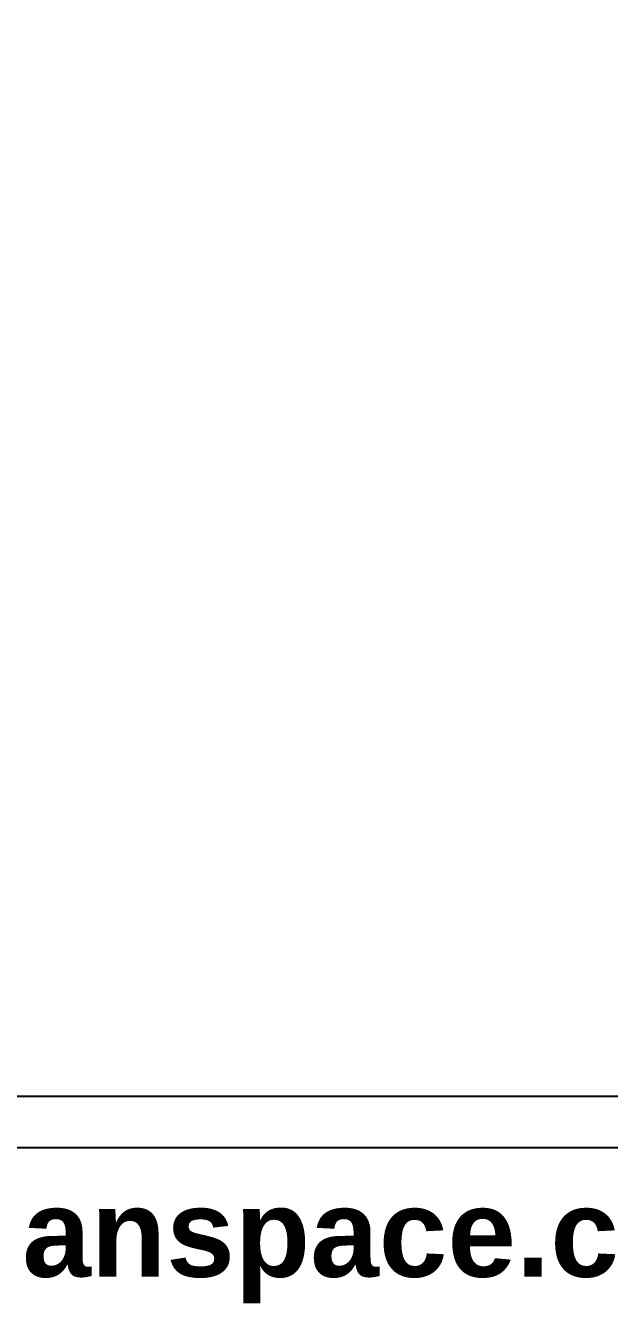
# Model space of a CAD drawing. Extents: x 0.5 to 20, y -0.3 to 15.2.
# Drawn here: x 10.24 to 14.21, y -0.28 to 8.4 of the extents above; entities that cross this region are included whole.
import ezdxf

# ---------------------------------------------------------------- set-up
doc = ezdxf.new("R2010")
doc.units = 0
doc.header["$MEASUREMENT"] = 0
doc.layers.get('0').update_dxf_attribs({"linetype": 'CONTINUOUS'})
doc.layers.add('LAYER_1', color=7, linetype='CONTINUOUS')

msp = doc.modelspace()

# ---------------------------------------------------------------- linework, layer by layer
at = {"layer": 'LAYER_1', "color": 250}
for points in [[(15.63433, 0.77687), (15.63433, 0.77687), (0.50002, 0.77687), (0.50002, 0.77687), (0.50002, 0.77687), (0.50002, 0.77687), (0.50001, 0.77687), (0.50001, 0.77687), (0.50001, 0.77687), (0.50001, 0.77687), (0.5, 0.77687), (0.5, 0.77687), (0.5, 0.77687), (0.5, 0.77687), (0.5, 15.22313), (0.5, 15.22313), (0.5, 15.22313), (0.5, 15.22313), (19.07376, 15.22313), (19.07376, 15.22313), (19.07376, 15.22313), (19.07376, 15.22313), (19.07376, 7.82141), (19.07376, 7.82141)], [(15.63433, 1.1255), (15.63433, 1.1255), (0.7869, 1.1255), (0.7869, 1.1255), (0.7869, 1.1255), (0.7869, 1.1255), (0.78689, 1.1255), (0.78689, 1.1255), (0.78689, 1.1255), (0.78689, 1.1255), (0.78688, 1.1255), (0.78688, 1.1255), (0.78688, 1.1255), (0.78688, 1.1255), (0.78688, 14.8745), (0.78688, 14.8745), (0.78688, 14.8745), (0.78688, 14.8745), (18.78688, 14.8745), (18.78688, 14.8745), (18.78688, 14.8745), (18.78688, 14.8745), (18.78688, 7.82141), (18.78688, 7.82141)]]:
    msp.add_open_spline(points, degree=3, knots=[0, 0, 0, 0, 0.1428571, 0.1428571, 0.1428571, 0.1428571, 0.2857143, 0.2857143, 0.2857143, 0.2857143, 0.4285714, 0.4285714, 0.4285714, 0.4285714, 0.5714286, 0.5714286, 0.5714286, 0.5714286, 0.7142857, 0.7142857, 0.7142857, 0.7142857, 1, 1, 1, 1], dxfattribs=at)

# ---------------------------------------------------------------- texts
at = {"insert": (5, 0.5), "char_height": 0.6, "width": 11, "attachment_point": 1}
msp.add_mtext('{\\fArial|b1|i0|c0|p34;www.craftsmanspace.com}', dxfattribs=at)

doc.saveas('drawing.dxf')
